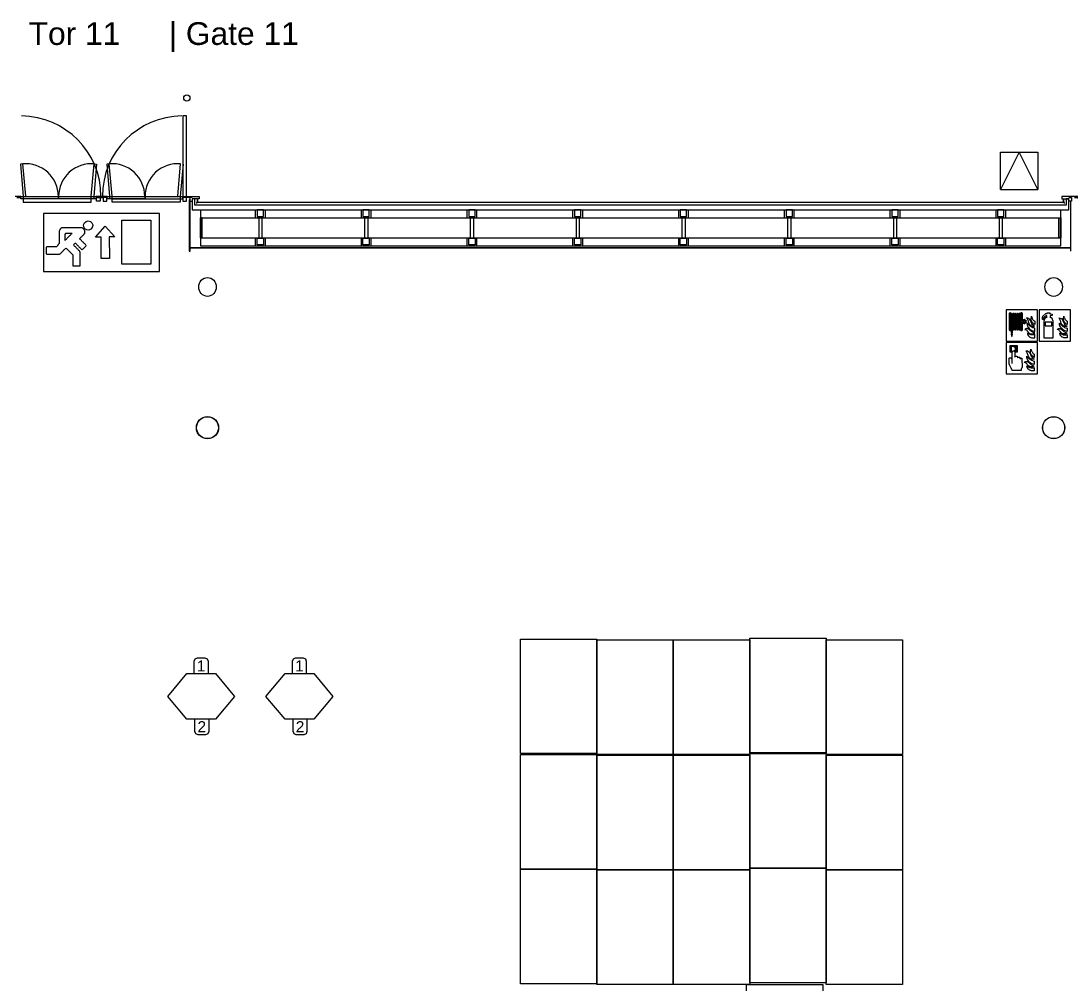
# Model space of a CAD drawing. Header units: metres. Extents: x 19 to 194, y 62 to 154.
# Drawn here: x 138.43 to 171.93, y 115.77 to 146.53 of the extents above; entities that cross this region are included whole.
import ezdxf

# ---------------------------------------------------------------- set-up
doc = ezdxf.new("R2010")
doc.units = ezdxf.units.M
doc.header["$MEASUREMENT"] = 0
for name, color, linetype in [('[labels]', 7, 'Continuous'), ('ALL', 7, 'Continuous'), ('Layer 15', 7, 'Continuous')]:
    doc.layers.add(name, color=color, linetype=linetype)
doc.styles.add('Arial', font='Arial.ttf')

msp = doc.modelspace()

# ---------------------------------------------------------------- linework, layer by layer
at = {"layer": 'ALL', "color": 18, "lineweight": 25, "true_color": 0x000000}
for points in [[(143.7101, 140.93), (143.7101, 143.4968), (143.5901, 143.4968), (143.5901, 140.93)], [(169.6751, 141.1454), (170.8751, 141.1454), (170.2751, 142.3454), (169.6751, 141.1454), (169.6751, 142.3454), (170.8751, 142.3454), (170.8751, 141.1454)], [(138.5743, 140.9371), (138.4842, 141.9678), (138.4044, 141.9609), (138.4946, 140.9301), (138.4946, 140.7501), (140.6679, 140.7501), (140.6679, 140.9301)], [(140.6683, 140.937), (140.7591, 141.9677), (140.8382, 141.9608), (140.748, 140.93), (140.748, 140.85)], [(141.3319, 140.937), (141.2411, 141.9677), (141.162, 141.9608), (141.2522, 140.93), (141.2522, 140.85)], [(143.5957, 141.9609), (143.5055, 140.9301), (143.5055, 140.7501), (141.3322, 140.7501), (141.3322, 140.9301)], [(143.4258, 140.937), (143.516, 141.9677)], [(138.2901, 140.9001), (138.4151, 140.9001), (138.4151, 140.9301), (139.6164, 140.9301), (139.6163, 140.8501), (139.6263, 140.8501), (139.6264, 140.9301), (139.6164, 140.9301), (139.6163, 140.8501), (138.4151, 140.8501), (138.4151, 140.9301), (137.8901, 140.9301), (137.8901, 140.8501), (138.1101, 140.8501)], [(140.8273, 140.8501), (138.4947, 140.8501)], [(141.1728, 140.93), (142.3738, 140.93), (142.3738, 140.85), (141.1728, 140.85), (141.1728, 140.93), (140.8273, 140.93), (140.8273, 140.85), (139.6263, 140.85), (139.6263, 140.93), (140.8273, 140.93)], [(140.9526, 140.8931), (141.0476, 140.8931)], [(141.3322, 140.85), (143.5851, 140.85)], [(142.3738, 140.93), (143.585, 140.93)], [(142.3838, 140.93), (142.3838, 140.85)], [(142.3838, 140.85), (143.585, 140.85)], [(143.5851, 140.93), (144.1101, 140.93)], [(143.5851, 140.85), (143.5851, 140.93)], [(143.5901, 140.9), (143.5901, 140.78), (143.7101, 140.78), (143.7101, 140.9), (143.5851, 140.9)], [(143.8101, 140.893), (143.7101, 140.893)], [(143.8901, 140.9), (143.8101, 140.9), (143.8101, 140.78), (143.8901, 140.78)], [(144.1101, 140.85), (143.8901, 140.85)], [(171.7201, 140.705), (171.7201, 140.73), (144.0301, 140.7301), (144.0301, 140.7051)], [(144.1101, 140.93), (144.1101, 140.85)], [(172.0401, 140.9), (172.1651, 140.9), (172.1651, 140.93), (173.3664, 140.93), (173.3663, 140.85), (173.3763, 140.85), (173.3764, 140.93), (173.3664, 140.93), (173.3663, 140.85), (172.1651, 140.85), (172.1651, 140.93), (171.6401, 140.93), (171.6401, 140.85), (171.8601, 140.85)], [(171.8601, 140.9), (171.9401, 140.9), (171.9401, 140.78), (171.8601, 140.78)], [(171.9251, 139.18), (171.9251, 140.7701)], [(144.1501, 140.5001), (144.1501, 140.2501), (171.6001, 140.25), (171.6001, 140.5)], [(145.9126, 140.2501), (145.9126, 140.5001)], [(146.2126, 140.5001), (146.2126, 140.2501)], [(149.2876, 140.2501), (149.2876, 140.5001)], [(149.5876, 140.5001), (149.5876, 140.2501)], [(152.6626, 140.2501), (152.6626, 140.5001)], [(152.9626, 140.5001), (152.9626, 140.2501)], [(156.0376, 140.2501), (156.0376, 140.5001)], [(156.3376, 140.5001), (156.3376, 140.2501)], [(159.4126, 140.2501), (159.4126, 140.5001)], [(159.7126, 140.5001), (159.7126, 140.2501)], [(162.7876, 140.2501), (162.7876, 140.5001)], [(163.0876, 140.5001), (163.0876, 140.2501)], [(166.1626, 140.2501), (166.1626, 140.5001)], [(166.4626, 140.5001), (166.4626, 140.2501)], [(169.5376, 140.2501), (169.5376, 140.5001)], [(169.8376, 140.5001), (169.8376, 140.2501)], [(146.0126, 140.2851), (146.0126, 139.6001)], [(146.1126, 140.2851), (146.1126, 139.6001)], [(149.3876, 140.2851), (149.3876, 139.6001)], [(149.4876, 140.2851), (149.4876, 139.6001)], [(152.7626, 140.2851), (152.7626, 139.6001)], [(152.8626, 140.2851), (152.8626, 139.6001)], [(156.1376, 140.2851), (156.1376, 139.6001)], [(156.2376, 140.2851), (156.2376, 139.6001)], [(159.5126, 140.2851), (159.5126, 139.6001)], [(159.6126, 140.2851), (159.6126, 139.6001)], [(162.8876, 140.2851), (162.8876, 139.6001)], [(162.9876, 140.2851), (162.9876, 139.6001)], [(166.2626, 140.2851), (166.2626, 139.6001)], [(166.3626, 140.2851), (166.3626, 139.6001)], [(169.6376, 140.2851), (169.6376, 139.6001)], [(169.7376, 140.2851), (169.7376, 139.6001)], [(145.9126, 139.3501), (145.9126, 139.6001)], [(146.2126, 139.6001), (146.2126, 139.3501)], [(149.2876, 139.3501), (149.2876, 139.6001)], [(149.5876, 139.6001), (149.5876, 139.3501)], [(152.6626, 139.3501), (152.6626, 139.6001)], [(152.9626, 139.6001), (152.9626, 139.3501)], [(156.0376, 139.3501), (156.0376, 139.6001)], [(156.3376, 139.6001), (156.3376, 139.3501)], [(159.4126, 139.3501), (159.4126, 139.6001)], [(159.7126, 139.6001), (159.7126, 139.3501)], [(162.7876, 139.3501), (162.7876, 139.6001)], [(163.0876, 139.6001), (163.0876, 139.3501)], [(166.1626, 139.3501), (166.1626, 139.6001)], [(166.4626, 139.6001), (166.4626, 139.3501)], [(169.5376, 139.3501), (169.5376, 139.6001)], [(169.8376, 139.6001), (169.8376, 139.3501)], [(171.9251, 139.2801), (143.8251, 139.2802), (143.8251, 139.3002), (171.9251, 139.3001)]]:
    msp.add_lwpolyline(points, dxfattribs=at)
for points in [[(140.9526, 140.9), (140.9526, 140.78), (140.8326, 140.78), (140.8326, 140.9)], [(141.0476, 140.9), (141.0476, 140.78), (141.1676, 140.78), (141.1676, 140.9)], [(143.8021, 140.7701), (143.8021, 140.8201), (143.7951, 140.8201), (143.7951, 140.7701)], [(143.8251, 139.1801), (143.8251, 140.7701), (143.7951, 140.7701), (143.7951, 139.1801)], [(143.8901, 140.8501), (143.8901, 140.5002), (171.8601, 140.5), (171.8601, 140.8501), (171.7801, 140.8501), (171.7801, 140.645), (143.9701, 140.645), (143.9701, 140.8501)], [(144.0551, 140.8451), (144.0551, 140.7351), (144.0601, 140.7351), (144.0601, 140.8451)], [(171.6951, 140.8451), (171.6951, 140.7351), (171.6901, 140.7351), (171.6901, 140.8451)], [(145.9626, 140.5001), (145.9626, 140.2851), (146.1626, 140.2851), (146.1626, 140.5001)], [(149.3376, 140.5001), (149.3376, 140.2851), (149.5376, 140.2851), (149.5376, 140.5001)], [(152.7126, 140.5001), (152.7126, 140.2851), (152.9126, 140.2851), (152.9126, 140.5001)], [(156.0876, 140.5001), (156.0876, 140.2851), (156.2876, 140.2851), (156.2876, 140.5001)], [(159.4626, 140.5001), (159.4626, 140.2851), (159.6626, 140.2851), (159.6626, 140.5001)], [(162.8376, 140.5001), (162.8376, 140.2851), (163.0376, 140.2851), (163.0376, 140.5001)], [(166.2126, 140.5001), (166.2126, 140.2851), (166.4126, 140.2851), (166.4126, 140.5001)], [(169.5876, 140.5001), (169.5876, 140.2851), (169.7876, 140.2851), (169.7876, 140.5001)], [(144.1551, 139.6051), (144.1551, 140.2451), (144.1501, 140.2451), (144.1501, 139.6051)], [(144.2051, 139.6051), (144.2051, 140.2451), (144.1551, 140.2451), (144.1551, 139.6051)], [(171.5451, 139.6051), (171.5451, 140.2451), (171.5951, 140.2451), (171.5951, 139.6051)], [(171.5951, 139.6051), (171.5951, 140.2451), (171.6001, 140.2451), (171.6001, 139.6051)], [(144.1501, 139.3501), (171.6001, 139.35), (171.6001, 139.6), (144.1501, 139.6001)], [(146.1626, 139.6001), (146.1626, 139.3851), (145.9626, 139.3851), (145.9626, 139.6001)], [(149.5376, 139.6001), (149.5376, 139.3851), (149.3376, 139.3851), (149.3376, 139.6001)], [(152.9126, 139.6001), (152.9126, 139.3851), (152.7126, 139.3851), (152.7126, 139.6001)], [(156.2876, 139.6001), (156.2876, 139.3851), (156.0876, 139.3851), (156.0876, 139.6001)], [(159.6626, 139.6001), (159.6626, 139.3851), (159.4626, 139.3851), (159.4626, 139.6001)], [(163.0376, 139.6001), (163.0376, 139.3851), (162.8376, 139.3851), (162.8376, 139.6001)], [(166.4126, 139.6001), (166.4126, 139.3851), (166.2126, 139.3851), (166.2126, 139.6001)], [(169.7876, 139.6001), (169.7876, 139.3851), (169.5876, 139.3851), (169.5876, 139.6001)]]:
    msp.add_lwpolyline(points, close=True, dxfattribs=at)
at = {"layer": 'ALL', "color": 4, "lineweight": 25}
for points in [[(142.8459, 140.3892), (139.1429, 140.3892), (139.1429, 138.5377), (142.8459, 138.5377)], [(140.7141, 140.0013), (140.6989, 139.9365), (140.6522, 139.8819), (140.588, 139.8567), (140.5236, 139.8623), (140.4633, 139.8997), (140.4278, 139.9609), (140.4243, 140.0265), (140.4523, 140.0902), (140.5049, 140.1329), (140.5725, 140.1472), (140.6387, 140.1291), (140.6891, 140.083), (140.7131, 140.018)], [(141.638, 138.771), (141.638, 140.1697), (142.5646, 140.1697), (142.5646, 138.771)], [(140.0813, 138.7139), (140.0813, 138.7139), (140.1006, 138.7139), (140.12, 138.7139), (140.1393, 138.7139), (140.1586, 138.7139), (140.1779, 138.7139), (140.1972, 138.7139), (140.2165, 138.7139), (140.2358, 138.7139), (140.2551, 138.7139), (140.2745, 138.7139), (140.2938, 138.7139), (140.3108, 138.7185), (140.3108, 138.7567), (140.3108, 138.7948), (140.3108, 138.833), (140.3108, 138.8712), (140.3108, 138.9094), (140.3108, 138.9476), (140.3108, 138.9858), (140.3108, 139.024), (140.3108, 139.0622), (140.3108, 139.1004), (140.3108, 139.1386), (140.3064, 139.1719), (140.2884, 139.1899), (140.2704, 139.2079), (140.2524, 139.2259), (140.2344, 139.244), (140.2164, 139.262), (140.1984, 139.28), (140.1803, 139.298), (140.1623, 139.316), (140.1443, 139.334), (140.1263, 139.352), (140.1083, 139.3701), (140.0986, 139.3834), (140.1036, 139.3884), (140.1086, 139.3935), (140.1137, 139.3985), (140.1187, 139.4035), (140.1237, 139.4086), (140.1288, 139.4136), (140.1338, 139.4186), (140.1388, 139.4237), (140.1439, 139.4287), (140.1489, 139.4337), (140.1539, 139.4388), (140.1653, 139.4326), (140.1836, 139.4143), (140.2019, 139.396), (140.2202, 139.3778), (140.2385, 139.3595), (140.2568, 139.3412), (140.275, 139.3229), (140.2933, 139.3046), (140.3116, 139.2863), (140.3299, 139.268), (140.3482, 139.2497), (140.3665, 139.2315), (140.3807, 139.2311), (140.3923, 139.2427), (140.4039, 139.2543), (140.4155, 139.2659), (140.4271, 139.2775), (140.4387, 139.289), (140.4503, 139.3006), (140.4619, 139.3122), (140.4735, 139.3238), (140.4851, 139.3354), (140.4967, 139.347), (140.5082, 139.3586), (140.4983, 139.375), (140.48, 139.3933), (140.4618, 139.4116), (140.4435, 139.4299), (140.4252, 139.4482), (140.4069, 139.4664), (140.3886, 139.4847), (140.3703, 139.503), (140.352, 139.5213), (140.3337, 139.5396), (140.3155, 139.5579), (140.2972, 139.5762), (140.3041, 139.5889), (140.3159, 139.6007), (140.3276, 139.6124), (140.3393, 139.6242), (140.3511, 139.6359), (140.3628, 139.6477), (140.3746, 139.6594), (140.3863, 139.6712), (140.3981, 139.6829), (140.4098, 139.6946), (140.4216, 139.7064), (140.4333, 139.7181), (140.4396, 139.7255), (140.4453, 139.7334), (140.4504, 139.7418), (140.4549, 139.7509), (140.4587, 139.7604), (140.4616, 139.7704), (140.4637, 139.7806), (140.4649, 139.791), (140.4652, 139.8016), (140.4646, 139.812), (140.4631, 139.8223), (140.4607, 139.8324), (140.4575, 139.842), (140.4536, 139.8512), (140.4491, 139.8599), (140.444, 139.8679), (140.4378, 139.8765), (140.4305, 139.8853), (140.4224, 139.8936), (140.4136, 139.9012), (140.404, 139.9081), (140.3939, 139.9142), (140.3833, 139.9194), (140.3724, 139.9237), (140.3612, 139.927), (140.3499, 139.9293), (140.3386, 139.9306), (140.2983, 139.9308), (140.2499, 139.9308), (140.2015, 139.9308), (140.1532, 139.9308), (140.1048, 139.9308), (140.0564, 139.9308), (140.0081, 139.9308), (139.9597, 139.9308), (139.9113, 139.9308), (139.8629, 139.9308), (139.8146, 139.9308), (139.7662, 139.9308), (139.7538, 139.9305), (139.7452, 139.9295), (139.7365, 139.9278), (139.7279, 139.9253), (139.7196, 139.922), (139.7115, 139.9181), (139.7038, 139.9135), (139.6966, 139.9082), (139.6899, 139.9025), (139.6838, 139.8962), (139.6783, 139.8896), (139.6701, 139.8779), (139.6625, 139.8649), (139.656, 139.8512), (139.6508, 139.8371), (139.6468, 139.822), (139.6468, 139.7897), (139.6468, 139.7574), (139.6468, 139.7251), (139.6468, 139.6928), (139.6468, 139.6605), (139.6468, 139.6282), (139.6468, 139.5959), (139.6468, 139.5636), (139.6468, 139.5313), (139.6468, 139.499), (139.6468, 139.4667), (139.6456, 139.438), (139.638, 139.4278), (139.6303, 139.4176), (139.6227, 139.4074), (139.6151, 139.3972), (139.6074, 139.387), (139.5998, 139.3768), (139.5921, 139.3666), (139.5845, 139.3565), (139.5769, 139.3463), (139.5692, 139.3361), (139.5616, 139.3259), (139.5484, 139.3186), (139.5212, 139.3186), (139.4939, 139.3186), (139.4666, 139.3186), (139.4394, 139.3186), (139.4121, 139.3186), (139.3848, 139.3186), (139.3575, 139.3186), (139.3303, 139.3186), (139.303, 139.3186), (139.2757, 139.3186), (139.2485, 139.3186), (139.2321, 139.3108), (139.2321, 139.2915), (139.2321, 139.2722), (139.2321, 139.2529), (139.2321, 139.2336), (139.2321, 139.2143), (139.2321, 139.195), (139.2321, 139.1756), (139.2321, 139.1563), (139.2321, 139.137), (139.2321, 139.1177), (139.2321, 139.0984), (139.2511, 139.0891), (139.2876, 139.0891), (139.3242, 139.0891), (139.3607, 139.0891), (139.3972, 139.0891), (139.4337, 139.0891), (139.4703, 139.0891), (139.5068, 139.0891), (139.5433, 139.0891), (139.5798, 139.0891), (139.6164, 139.0891), (139.6529, 139.0891), (139.6765, 139.0996), (139.6929, 139.1159), (139.7092, 139.1323), (139.7256, 139.1486), (139.7419, 139.165), (139.7583, 139.1814), (139.7746, 139.1977), (139.791, 139.2141), (139.8073, 139.2304), (139.8237, 139.2468), (139.84, 139.2631), (139.8564, 139.2795), (139.8744, 139.2693), (139.893, 139.2506), (139.9117, 139.232), (139.9303, 139.2134), (139.9489, 139.1948), (139.9675, 139.1762), (139.9861, 139.1576), (140.0047, 139.139), (140.0233, 139.1204), (140.0419, 139.1018), (140.0605, 139.0832), (140.0791, 139.0646), (140.0813, 139.0366), (140.0813, 139.0072), (140.0813, 138.9779), (140.0813, 138.9486), (140.0813, 138.9192), (140.0813, 138.8899), (140.0813, 138.8606), (140.0813, 138.8312), (140.0813, 138.8019), (140.0813, 138.7726), (140.0813, 138.7432)], [(139.8273, 139.7134), (139.8273, 139.7134), (139.8273, 139.6982), (139.8273, 139.683), (139.8273, 139.6678), (139.8273, 139.6527), (139.8273, 139.6375), (139.8273, 139.6223), (139.8273, 139.6071), (139.8273, 139.5919), (139.8273, 139.5767), (139.8273, 139.5615), (139.8273, 139.5463), (139.8273, 139.5311), (139.8369, 139.5337), (139.8551, 139.5518), (139.8733, 139.57), (139.8914, 139.5881), (139.9096, 139.6063), (139.9277, 139.6244), (139.9459, 139.6426), (139.964, 139.6608), (139.9822, 139.6789), (140.0004, 139.6971), (140.0185, 139.7152), (140.0367, 139.7334), (140.0527, 139.7504), (140.0372, 139.7504), (140.0217, 139.7504), (140.0062, 139.7504), (139.9907, 139.7504), (139.9752, 139.7504), (139.9597, 139.7504), (139.9441, 139.7504), (139.9286, 139.7504), (139.9131, 139.7504), (139.8976, 139.7504), (139.8821, 139.7504), (139.8666, 139.7504), (139.8592, 139.7504), (139.8574, 139.7502), (139.8556, 139.7499), (139.8538, 139.7495), (139.852, 139.7489), (139.8503, 139.7481), (139.8486, 139.7472), (139.847, 139.7462), (139.8455, 139.7451), (139.8442, 139.7438), (139.8429, 139.7425), (139.8417, 139.741), (139.8373, 139.7345), (139.8334, 139.7278), (139.83, 139.7207)], [(140.9798, 138.9466), (140.9783, 139.6275), (140.8055, 139.6273), (141.1103, 139.9784), (141.4159, 139.6389), (141.2431, 139.6387), (141.2438, 138.9474)]]:
    msp.add_lwpolyline(points, close=True, dxfattribs=at)
at = {"layer": 'ALL', "color": 1, "lineweight": 25}
for points in [[(169.865, 136.3156), (170.865, 136.3156), (170.865, 137.3156), (169.865, 137.3156)], [(169.9987, 137.2159), (169.975, 137.2159), (169.9512, 137.1935), (169.9512, 136.6681), (169.975, 136.6498), (169.9987, 136.6498)], [(170.0638, 137.1756), (170.0638, 137.1764), (170.0637, 137.1772), (170.0635, 137.178), (170.0633, 137.1788), (170.0631, 137.1796), (170.0628, 137.1803), (170.0624, 137.1811), (170.062, 137.1818), (170.0616, 137.1826), (170.061, 137.1833), (170.0605, 137.184), (170.0599, 137.1847), (170.0592, 137.1853), (170.0585, 137.1859), (170.0578, 137.1865), (170.057, 137.1871), (170.0561, 137.1877), (170.0553, 137.1882), (170.0544, 137.1887), (170.0534, 137.1892), (170.0525, 137.1896), (170.0515, 137.19), (170.0505, 137.1903), (170.0494, 137.1907), (170.0483, 137.1909), (170.0473, 137.1912), (170.0462, 137.1914), (170.045, 137.1916), (170.0439, 137.1917), (170.0428, 137.1918), (170.0416, 137.1919), (170.0405, 137.1919), (170.0394, 137.1919), (170.0382, 137.1918), (170.0371, 137.1917), (170.036, 137.1916), (170.0348, 137.1914), (170.0337, 137.1912), (170.0326, 137.1909), (170.0316, 137.1907), (170.0305, 137.1903), (170.0295, 137.19), (170.0285, 137.1896), (170.0276, 137.1892), (170.0266, 137.1887), (170.0257, 137.1882), (170.0249, 137.1877), (170.024, 137.1871), (170.0232, 137.1865), (170.0225, 137.1859), (170.0218, 137.1853), (170.0211, 137.1847), (170.0205, 137.184), (170.02, 137.1833), (170.0194, 137.1826), (170.019, 137.1818), (170.0186, 137.1811), (170.0182, 137.1803), (170.0179, 137.1796), (170.0176, 137.1788), (170.0175, 137.178), (170.0173, 137.1772), (170.0172, 137.1764), (170.0172, 137.1756), (170.0172, 136.5632), (170.0638, 136.5632)], [(170.1269, 137.1756), (170.1269, 137.1764), (170.1268, 137.1772), (170.1266, 137.178), (170.1264, 137.1788), (170.1262, 137.1796), (170.1259, 137.1803), (170.1255, 137.1811), (170.1251, 137.1818), (170.1247, 137.1826), (170.1241, 137.1833), (170.1236, 137.184), (170.123, 137.1847), (170.1223, 137.1853), (170.1216, 137.1859), (170.1209, 137.1865), (170.1201, 137.1871), (170.1192, 137.1877), (170.1184, 137.1882), (170.1175, 137.1887), (170.1165, 137.1892), (170.1156, 137.1896), (170.1146, 137.19), (170.1136, 137.1903), (170.1125, 137.1907), (170.1114, 137.1909), (170.1104, 137.1912), (170.1093, 137.1914), (170.1081, 137.1916), (170.107, 137.1917), (170.1059, 137.1918), (170.1047, 137.1919), (170.1036, 137.1919), (170.1025, 137.1919), (170.1013, 137.1918), (170.1002, 137.1917), (170.0991, 137.1916), (170.0979, 137.1914), (170.0968, 137.1912), (170.0957, 137.1909), (170.0947, 137.1907), (170.0936, 137.1903), (170.0926, 137.19), (170.0916, 137.1896), (170.0907, 137.1892), (170.0897, 137.1887), (170.0888, 137.1882), (170.088, 137.1877), (170.0871, 137.1871), (170.0863, 137.1865), (170.0856, 137.1859), (170.0849, 137.1853), (170.0842, 137.1847), (170.0836, 137.184), (170.0831, 137.1833), (170.0825, 137.1826), (170.0821, 137.1818), (170.0817, 137.1811), (170.0813, 137.1803), (170.081, 137.1796), (170.0807, 137.1788), (170.0806, 137.178), (170.0804, 137.1772), (170.0803, 137.1764), (170.0803, 137.1756), (170.0803, 136.6899), (170.0803, 136.6891), (170.0804, 136.6883), (170.0806, 136.6875), (170.0807, 136.6867), (170.081, 136.6859), (170.0813, 136.6851), (170.0817, 136.6844), (170.0821, 136.6836), (170.0825, 136.6829), (170.0831, 136.6822), (170.0836, 136.6815), (170.0842, 136.6808), (170.0849, 136.6802), (170.0856, 136.6795), (170.0863, 136.6789), (170.0871, 136.6783), (170.088, 136.6778), (170.0888, 136.6773), (170.0897, 136.6768), (170.0907, 136.6763), (170.0916, 136.6759), (170.0926, 136.6755), (170.0936, 136.6751), (170.0947, 136.6748), (170.0957, 136.6745), (170.0968, 136.6743), (170.0979, 136.6741), (170.0991, 136.6739), (170.1002, 136.6737), (170.1013, 136.6736), (170.1025, 136.6736), (170.1036, 136.6736), (170.1047, 136.6736), (170.1059, 136.6736), (170.107, 136.6737), (170.1081, 136.6739), (170.1093, 136.6741), (170.1104, 136.6743), (170.1114, 136.6745), (170.1125, 136.6748), (170.1136, 136.6751), (170.1146, 136.6755), (170.1156, 136.6759), (170.1165, 136.6763), (170.1175, 136.6768), (170.1184, 136.6773), (170.1192, 136.6778), (170.1201, 136.6783), (170.1209, 136.6789), (170.1216, 136.6795), (170.1223, 136.6802), (170.123, 136.6808), (170.1236, 136.6815), (170.1241, 136.6822), (170.1247, 136.6829), (170.1251, 136.6836), (170.1255, 136.6844), (170.1259, 136.6851), (170.1262, 136.6859), (170.1264, 136.6867), (170.1266, 136.6875), (170.1268, 136.6883), (170.1269, 136.6891), (170.1269, 136.6899)], [(170.1912, 137.1756), (170.1912, 137.1764), (170.1911, 137.1772), (170.1909, 137.178), (170.1907, 137.1788), (170.1905, 137.1796), (170.1902, 137.1803), (170.1898, 137.1811), (170.1894, 137.1818), (170.189, 137.1826), (170.1884, 137.1833), (170.1879, 137.184), (170.1873, 137.1847), (170.1866, 137.1853), (170.1859, 137.1859), (170.1852, 137.1865), (170.1844, 137.1871), (170.1835, 137.1877), (170.1827, 137.1882), (170.1818, 137.1887), (170.1808, 137.1892), (170.1799, 137.1896), (170.1789, 137.19), (170.1779, 137.1903), (170.1768, 137.1907), (170.1757, 137.1909), (170.1747, 137.1912), (170.1736, 137.1914), (170.1724, 137.1916), (170.1713, 137.1917), (170.1702, 137.1918), (170.169, 137.1919), (170.1679, 137.1919), (170.1668, 137.1919), (170.1656, 137.1918), (170.1645, 137.1917), (170.1634, 137.1916), (170.1622, 137.1914), (170.1611, 137.1912), (170.16, 137.1909), (170.159, 137.1907), (170.1579, 137.1903), (170.1569, 137.19), (170.1559, 137.1896), (170.155, 137.1892), (170.154, 137.1887), (170.1531, 137.1882), (170.1523, 137.1877), (170.1514, 137.1871), (170.1506, 137.1865), (170.1499, 137.1859), (170.1492, 137.1853), (170.1485, 137.1847), (170.1479, 137.184), (170.1474, 137.1833), (170.1468, 137.1826), (170.1464, 137.1818), (170.146, 137.1811), (170.1456, 137.1803), (170.1453, 137.1796), (170.145, 137.1788), (170.1449, 137.178), (170.1447, 137.1772), (170.1446, 137.1764), (170.1446, 137.1756), (170.1446, 136.6899), (170.1446, 136.6891), (170.1447, 136.6883), (170.1449, 136.6875), (170.145, 136.6867), (170.1453, 136.6859), (170.1456, 136.6851), (170.146, 136.6844), (170.1464, 136.6836), (170.1468, 136.6829), (170.1474, 136.6822), (170.1479, 136.6815), (170.1485, 136.6808), (170.1492, 136.6802), (170.1499, 136.6795), (170.1506, 136.6789), (170.1514, 136.6783), (170.1523, 136.6778), (170.1531, 136.6773), (170.154, 136.6768), (170.155, 136.6763), (170.1559, 136.6759), (170.1569, 136.6755), (170.1579, 136.6751), (170.159, 136.6748), (170.16, 136.6745), (170.1611, 136.6743), (170.1622, 136.6741), (170.1634, 136.6739), (170.1645, 136.6737), (170.1656, 136.6736), (170.1668, 136.6736), (170.1679, 136.6736), (170.169, 136.6736), (170.1702, 136.6736), (170.1713, 136.6737), (170.1724, 136.6739), (170.1736, 136.6741), (170.1747, 136.6743), (170.1757, 136.6745), (170.1768, 136.6748), (170.1779, 136.6751), (170.1789, 136.6755), (170.1799, 136.6759), (170.1808, 136.6763), (170.1818, 136.6768), (170.1827, 136.6773), (170.1835, 136.6778), (170.1844, 136.6783), (170.1852, 136.6789), (170.1859, 136.6795), (170.1866, 136.6802), (170.1873, 136.6808), (170.1879, 136.6815), (170.1884, 136.6822), (170.189, 136.6829), (170.1894, 136.6836), (170.1898, 136.6844), (170.1902, 136.6851), (170.1905, 136.6859), (170.1907, 136.6867), (170.1909, 136.6875), (170.1911, 136.6883), (170.1912, 136.6891), (170.1912, 136.6899)], [(170.2556, 137.1756), (170.2556, 137.1764), (170.2555, 137.1772), (170.2553, 137.178), (170.2551, 137.1788), (170.2549, 137.1796), (170.2546, 137.1803), (170.2542, 137.1811), (170.2538, 137.1818), (170.2534, 137.1826), (170.2528, 137.1833), (170.2523, 137.184), (170.2517, 137.1847), (170.251, 137.1853), (170.2503, 137.1859), (170.2496, 137.1865), (170.2488, 137.1871), (170.2479, 137.1877), (170.2471, 137.1882), (170.2462, 137.1887), (170.2452, 137.1892), (170.2443, 137.1896), (170.2433, 137.19), (170.2423, 137.1903), (170.2412, 137.1907), (170.2401, 137.1909), (170.2391, 137.1912), (170.238, 137.1914), (170.2368, 137.1916), (170.2357, 137.1917), (170.2346, 137.1918), (170.2334, 137.1919), (170.2323, 137.1919), (170.2312, 137.1919), (170.23, 137.1918), (170.2289, 137.1917), (170.2278, 137.1916), (170.2266, 137.1914), (170.2255, 137.1912), (170.2244, 137.1909), (170.2234, 137.1907), (170.2223, 137.1903), (170.2213, 137.19), (170.2203, 137.1896), (170.2194, 137.1892), (170.2184, 137.1887), (170.2175, 137.1882), (170.2167, 137.1877), (170.2158, 137.1871), (170.215, 137.1865), (170.2143, 137.1859), (170.2136, 137.1853), (170.2129, 137.1847), (170.2123, 137.184), (170.2118, 137.1833), (170.2112, 137.1826), (170.2108, 137.1818), (170.2104, 137.1811), (170.21, 137.1803), (170.2097, 137.1796), (170.2094, 137.1788), (170.2093, 137.178), (170.2091, 137.1772), (170.209, 137.1764), (170.209, 137.1756), (170.209, 136.6899), (170.209, 136.6891), (170.2091, 136.6883), (170.2093, 136.6875), (170.2094, 136.6867), (170.2097, 136.6859), (170.21, 136.6851), (170.2104, 136.6844), (170.2108, 136.6836), (170.2112, 136.6829), (170.2118, 136.6822), (170.2123, 136.6815), (170.2129, 136.6808), (170.2136, 136.6802), (170.2143, 136.6795), (170.215, 136.6789), (170.2158, 136.6783), (170.2167, 136.6778), (170.2175, 136.6773), (170.2184, 136.6768), (170.2194, 136.6763), (170.2203, 136.6759), (170.2213, 136.6755), (170.2223, 136.6751), (170.2234, 136.6748), (170.2244, 136.6745), (170.2255, 136.6743), (170.2266, 136.6741), (170.2278, 136.6739), (170.2289, 136.6737), (170.23, 136.6736), (170.2312, 136.6736), (170.2323, 136.6736), (170.2334, 136.6736), (170.2346, 136.6736), (170.2357, 136.6737), (170.2368, 136.6739), (170.238, 136.6741), (170.2391, 136.6743), (170.2401, 136.6745), (170.2412, 136.6748), (170.2423, 136.6751), (170.2433, 136.6755), (170.2443, 136.6759), (170.2452, 136.6763), (170.2462, 136.6768), (170.2471, 136.6773), (170.2479, 136.6778), (170.2488, 136.6783), (170.2496, 136.6789), (170.2503, 136.6795), (170.251, 136.6802), (170.2517, 136.6808), (170.2523, 136.6815), (170.2528, 136.6822), (170.2534, 136.6829), (170.2538, 136.6836), (170.2542, 136.6844), (170.2546, 136.6851), (170.2549, 136.6859), (170.2551, 136.6867), (170.2553, 136.6875), (170.2555, 136.6883), (170.2556, 136.6891), (170.2556, 136.6899)], [(170.3167, 137.1756), (170.3167, 137.1764), (170.3166, 137.1772), (170.3164, 137.178), (170.3162, 137.1788), (170.316, 137.1796), (170.3157, 137.1803), (170.3153, 137.1811), (170.3149, 137.1818), (170.3145, 137.1826), (170.3139, 137.1833), (170.3134, 137.184), (170.3128, 137.1847), (170.3121, 137.1853), (170.3114, 137.1859), (170.3107, 137.1865), (170.3099, 137.1871), (170.309, 137.1877), (170.3082, 137.1882), (170.3073, 137.1887), (170.3063, 137.1892), (170.3054, 137.1896), (170.3044, 137.19), (170.3034, 137.1903), (170.3023, 137.1907), (170.3012, 137.1909), (170.3002, 137.1912), (170.2991, 137.1914), (170.2979, 137.1916), (170.2968, 137.1917), (170.2957, 137.1918), (170.2945, 137.1919), (170.2934, 137.1919), (170.2923, 137.1919), (170.2911, 137.1918), (170.29, 137.1917), (170.2889, 137.1916), (170.2877, 137.1914), (170.2866, 137.1912), (170.2855, 137.1909), (170.2845, 137.1907), (170.2834, 137.1903), (170.2824, 137.19), (170.2814, 137.1896), (170.2805, 137.1892), (170.2795, 137.1887), (170.2786, 137.1882), (170.2778, 137.1877), (170.2769, 137.1871), (170.2761, 137.1865), (170.2754, 137.1859), (170.2747, 137.1853), (170.274, 137.1847), (170.2734, 137.184), (170.2729, 137.1833), (170.2723, 137.1826), (170.2719, 137.1818), (170.2715, 137.1811), (170.2711, 137.1803), (170.2708, 137.1796), (170.2705, 137.1788), (170.2704, 137.178), (170.2702, 137.1772), (170.2701, 137.1764), (170.2701, 137.1756), (170.2701, 136.6899), (170.2701, 136.6891), (170.2702, 136.6883), (170.2704, 136.6875), (170.2705, 136.6867), (170.2708, 136.6859), (170.2711, 136.6851), (170.2715, 136.6844), (170.2719, 136.6836), (170.2723, 136.6829), (170.2729, 136.6822), (170.2734, 136.6815), (170.274, 136.6808), (170.2747, 136.6802), (170.2754, 136.6795), (170.2761, 136.6789), (170.2769, 136.6783), (170.2778, 136.6778), (170.2786, 136.6773), (170.2795, 136.6768), (170.2805, 136.6763), (170.2814, 136.6759), (170.2824, 136.6755), (170.2834, 136.6751), (170.2845, 136.6748), (170.2855, 136.6745), (170.2866, 136.6743), (170.2877, 136.6741), (170.2889, 136.6739), (170.29, 136.6737), (170.2911, 136.6736), (170.2923, 136.6736), (170.2934, 136.6736), (170.2945, 136.6736), (170.2957, 136.6736), (170.2968, 136.6737), (170.2979, 136.6739), (170.2991, 136.6741), (170.3002, 136.6743), (170.3012, 136.6745), (170.3023, 136.6748), (170.3034, 136.6751), (170.3044, 136.6755), (170.3054, 136.6759), (170.3063, 136.6763), (170.3073, 136.6768), (170.3082, 136.6773), (170.309, 136.6778), (170.3099, 136.6783), (170.3107, 136.6789), (170.3114, 136.6795), (170.3121, 136.6802), (170.3128, 136.6808), (170.3134, 136.6815), (170.3139, 136.6822), (170.3145, 136.6829), (170.3149, 136.6836), (170.3153, 136.6844), (170.3157, 136.6851), (170.316, 136.6859), (170.3162, 136.6867), (170.3164, 136.6875), (170.3166, 136.6883), (170.3167, 136.6891), (170.3167, 136.6899)], [(170.6648, 136.9038), (170.6492, 136.9402), (170.6326, 136.9744), (170.6123, 137.0051), (170.5869, 137.0305), (170.5532, 137.0476), (170.5085, 137.0549), (170.5256, 137.0331), (170.5391, 137.0092), (170.55, 136.9843), (170.5583, 136.9588), (170.5667, 136.9329), (170.5744, 136.9069), (170.5843, 136.882), (170.5968, 136.8581), (170.6123, 136.8363), (170.6331, 136.8161), (170.6445, 136.8078), (170.6565, 136.8005), (170.67, 136.7937), (170.6835, 136.7885), (170.6975, 136.7849), (170.712, 136.7823), (170.726, 136.7813), (170.7406, 136.7818), (170.7546, 136.7844), (170.7681, 136.7885), (170.7312, 136.8088), (170.7032, 136.8363), (170.6819, 136.869)], [(170.7711, 136.8405), (170.753, 136.8534), (170.7353, 136.868), (170.7177, 136.8836), (170.7016, 136.9007), (170.687, 136.9189), (170.6746, 136.9381), (170.6642, 136.9588), (170.6574, 136.9806), (170.6538, 137.0035), (170.6538, 137.0274), (170.6642, 137.1037), (170.6709, 137.0866), (170.6782, 137.0689), (170.6855, 137.0507), (170.6938, 137.0331), (170.7031, 137.0154), (170.713, 136.9983), (170.7249, 136.9827), (170.7379, 136.9682), (170.7535, 136.9552), (170.7711, 136.9443)], [(171.915, 136.3156), (171.915, 137.3156), (170.915, 137.3156), (170.915, 136.3156)], [(171.8021, 136.7885), (171.7886, 136.7844), (171.7746, 136.7818), (171.76, 136.7813), (171.746, 136.7823), (171.7315, 136.7849), (171.7175, 136.7885), (171.704, 136.7937), (171.6905, 136.8005), (171.6785, 136.8078), (171.6671, 136.8161), (171.6463, 136.8363), (171.6308, 136.8581), (171.6183, 136.882), (171.6084, 136.9069), (171.6007, 136.9329), (171.5923, 136.9588), (171.584, 136.9843), (171.5731, 137.0092), (171.5596, 137.0331), (171.5425, 137.0549), (171.5872, 137.0476), (171.6209, 137.0305), (171.6463, 137.0051), (171.6666, 136.9744), (171.6832, 136.9402), (171.6988, 136.9038), (171.7159, 136.869), (171.7372, 136.8363), (171.7652, 136.8088), (171.8021, 136.7885)], [(171.8052, 136.9443), (171.8052, 136.8405), (171.7871, 136.8534), (171.7694, 136.868), (171.7518, 136.8836), (171.7357, 136.9007), (171.7211, 136.9189), (171.7087, 136.9381), (171.6983, 136.9588), (171.6915, 136.9806), (171.6879, 137.0035), (171.6879, 137.0274), (171.6983, 137.1037), (171.705, 137.0866), (171.7123, 137.0689), (171.7196, 137.0507), (171.7279, 137.0331), (171.7372, 137.0154), (171.7471, 136.9983), (171.759, 136.9827), (171.772, 136.9682), (171.7876, 136.9552), (171.8052, 136.9443)], [(170.6123, 136.6669), (170.5952, 136.6825), (170.5775, 136.6981), (170.565, 136.7033), (170.5526, 136.7069), (170.5391, 136.7095), (170.5256, 136.71), (170.5121, 136.7095), (170.4986, 136.7069), (170.4861, 136.7033), (170.4742, 136.6981), (170.4628, 136.6918), (170.4529, 136.684), (170.4757, 136.6794), (170.4965, 136.67), (170.5147, 136.6565), (170.5308, 136.6404), (170.5464, 136.6228), (170.5619, 136.6046), (170.5775, 136.5864), (170.5941, 136.5709), (170.6123, 136.5579), (170.6331, 136.549), (170.6471, 136.5459), (170.6616, 136.5433), (170.6762, 136.5423), (170.6912, 136.5423), (170.7058, 136.5433), (170.7203, 136.5464), (170.7343, 136.5506), (170.7478, 136.5563), (170.7603, 136.5641), (170.7712, 136.5734), (170.7489, 136.5781), (170.727, 136.5859), (170.7068, 136.5958), (170.6865, 136.6077), (170.6673, 136.6212), (170.6486, 136.6358), (170.6305, 136.6508)], [(170.6637, 136.7651), (170.6387, 136.7812), (170.6149, 136.7994), (170.5925, 136.8196), (170.5712, 136.8409), (170.551, 136.8632), (170.5323, 136.8871), (170.5323, 136.8352), (170.5422, 136.803), (170.5562, 136.7724), (170.5744, 136.7433), (170.5956, 136.7168), (170.62, 136.6924), (170.647, 136.6711), (170.6761, 136.6529), (170.7068, 136.6379), (170.7389, 136.627), (170.7711, 136.6202), (170.7711, 136.7277), (170.7431, 136.7324), (170.7161, 136.7407), (170.6896, 136.7516)], [(171.1085, 136.9166), (171.1085, 136.7947), (171.3123, 136.7947), (171.3123, 136.9166), (171.1085, 136.9166)], [(171.8052, 136.5734), (171.7943, 136.5641), (171.7818, 136.5563), (171.7683, 136.5506), (171.7543, 136.5464), (171.7398, 136.5433), (171.7252, 136.5423), (171.7102, 136.5423), (171.6956, 136.5433), (171.6811, 136.5459), (171.6671, 136.549), (171.6463, 136.5579), (171.6281, 136.5709), (171.6115, 136.5864), (171.5959, 136.6046), (171.5804, 136.6228), (171.5648, 136.6404), (171.5487, 136.6565), (171.5305, 136.67), (171.5097, 136.6794), (171.4869, 136.684), (171.4968, 136.6918), (171.5082, 136.6981), (171.5201, 136.7033), (171.5326, 136.7069), (171.5461, 136.7095), (171.5596, 136.71), (171.5731, 136.7095), (171.5866, 136.7069), (171.599, 136.7033), (171.6115, 136.6981), (171.6292, 136.6825), (171.6463, 136.6669), (171.6645, 136.6508), (171.6826, 136.6358), (171.7013, 136.6212), (171.7205, 136.6077), (171.7408, 136.5958), (171.761, 136.5859), (171.7829, 136.5781), (171.8052, 136.5734)], [(171.8052, 136.7277), (171.8052, 136.6202), (171.773, 136.627), (171.7409, 136.6379), (171.7102, 136.6529), (171.6811, 136.6711), (171.6541, 136.6924), (171.6297, 136.7168), (171.6085, 136.7433), (171.5903, 136.7724), (171.5763, 136.803), (171.5664, 136.8352), (171.5664, 136.8871), (171.5851, 136.8632), (171.6053, 136.8409), (171.6266, 136.8196), (171.649, 136.7994), (171.6728, 136.7812), (171.6978, 136.7651), (171.7237, 136.7516), (171.7502, 136.7407), (171.7772, 136.7324), (171.8052, 136.7277)], [(170.0638, 136.5309), (170.0172, 136.5309), (170.027, 136.4713), (170.0539, 136.4713)], [(170.7712, 136.5208), (170.7463, 136.5145), (170.7208, 136.5114), (170.6954, 136.5099), (170.6705, 136.5114), (170.6456, 136.5156), (170.6212, 136.5218), (170.5978, 136.5306), (170.576, 136.5426), (170.5552, 136.5561), (170.536, 136.5727), (170.5376, 136.5618), (170.5396, 136.5514), (170.5422, 136.54), (170.5448, 136.5291), (170.5485, 136.5182), (170.5531, 136.5073), (170.5588, 136.4969), (170.5651, 136.487), (170.5723, 136.4777), (170.5812, 136.4689), (170.5952, 136.4543), (170.6113, 136.4424), (170.6284, 136.4336), (170.6471, 136.4263), (170.6663, 136.4216), (170.6861, 136.418), (170.7068, 136.4164), (170.7281, 136.4159), (170.7499, 136.4159), (170.7712, 136.4169)], [(171.8052, 136.5208), (171.8052, 136.4169), (171.7839, 136.4159), (171.7621, 136.4159), (171.7408, 136.4164), (171.7201, 136.418), (171.7003, 136.4216), (171.6811, 136.4263), (171.6624, 136.4336), (171.6453, 136.4424), (171.6292, 136.4543), (171.6152, 136.4689), (171.6063, 136.4777), (171.5991, 136.487), (171.5928, 136.4969), (171.5871, 136.5073), (171.5825, 136.5182), (171.5788, 136.5291), (171.5762, 136.54), (171.5736, 136.5514), (171.5716, 136.5618), (171.57, 136.5727), (171.5892, 136.5561), (171.61, 136.5426), (171.6318, 136.5306), (171.6552, 136.5218), (171.6796, 136.5156), (171.7045, 136.5114), (171.7294, 136.5099), (171.7548, 136.5114), (171.7803, 136.5145), (171.8052, 136.5208)], [(169.865, 135.2656), (170.865, 135.2656), (170.865, 136.2656), (169.865, 136.2656)], [(170.0476, 135.9567), (169.9909, 135.9567), (169.9909, 136.1763), (170.2105, 136.1763), (170.2105, 135.9567), (170.1463, 135.9567), (170.1463, 135.9898), (170.1774, 135.9898), (170.1774, 136.1425), (170.024, 136.1425), (170.024, 135.9898), (170.0476, 135.9898), (170.0476, 135.9567)], [(170.7371, 135.8034), (170.7194, 135.818), (170.7018, 135.8336), (170.6857, 135.8507), (170.6711, 135.8689), (170.6587, 135.8881), (170.6483, 135.9088), (170.6415, 135.9306), (170.6379, 135.9535), (170.6379, 135.9774), (170.6483, 136.0537), (170.655, 136.0366), (170.6623, 136.0189), (170.6696, 136.0007), (170.6779, 135.9831), (170.6872, 135.9654), (170.6971, 135.9483), (170.709, 135.9327), (170.722, 135.9182), (170.7376, 135.9052), (170.7552, 135.8943), (170.7552, 135.7905), (170.7371, 135.8034)], [(169.9558, 135.7641), (169.9594, 135.7703), (169.9641, 135.775), (169.9693, 135.7786), (169.9745, 135.7802), (169.9807, 135.7817), (169.987, 135.7817), (169.9937, 135.7812), (169.9994, 135.7802), (170.0056, 135.7791), (170.0249, 135.7651), (170.0337, 135.7506), (170.0384, 135.735), (170.0394, 135.7189), (170.041, 135.6111), (170.043, 135.6082), (170.0539, 135.6082), (170.0565, 135.6111), (170.0565, 135.9617), (170.0566, 135.9638), (170.0567, 135.9659), (170.057, 135.968), (170.0573, 135.9701), (170.0577, 135.9722), (170.0583, 135.9742), (170.0589, 135.9762), (170.0596, 135.9781), (170.0604, 135.9801), (170.0613, 135.9819), (170.0623, 135.9838), (170.0633, 135.9855), (170.0645, 135.9872), (170.0657, 135.9889), (170.067, 135.9904), (170.0683, 135.9919), (170.0697, 135.9933), (170.0712, 135.9947), (170.0728, 135.9959), (170.0744, 135.9971), (170.076, 135.9982), (170.0777, 135.9991), (170.0795, 136), (170.0813, 136.0008), (170.0831, 136.0015), (170.0849, 136.0021), (170.0868, 136.0025), (170.0887, 136.0029), (170.0906, 136.0032), (170.0925, 136.0033), (170.0944, 136.0034), (170.0963, 136.0033), (170.0983, 136.0032), (170.1002, 136.0029), (170.1021, 136.0025), (170.1039, 136.0021), (170.1058, 136.0015), (170.1076, 136.0008), (170.1094, 136), (170.1111, 135.9991), (170.1128, 135.9982), (170.1145, 135.9971), (170.1161, 135.9959), (170.1176, 135.9947), (170.1191, 135.9933), (170.1205, 135.9919), (170.1219, 135.9904), (170.1232, 135.9889), (170.1244, 135.9872), (170.1255, 135.9855), (170.1266, 135.9838), (170.1276, 135.9819), (170.1285, 135.9801), (170.1293, 135.9781), (170.13, 135.9762), (170.1306, 135.9742), (170.1311, 135.9722), (170.1316, 135.9701), (170.1319, 135.968), (170.1321, 135.9659), (170.1323, 135.9638), (170.1323, 135.9617), (170.1323, 135.9614), (170.1323, 135.7975), (170.1406, 135.8134), (170.1458, 135.8181), (170.1515, 135.8222), (170.164, 135.8295), (170.1708, 135.8321), (170.1775, 135.8337), (170.1843, 135.8347), (170.1915, 135.8347), (170.1983, 135.8331), (170.204, 135.8305), (170.2087, 135.8269), (170.2123, 135.8227), (170.2159, 135.8181), (170.219, 135.8129), (170.2211, 135.8077), (170.2227, 135.8025), (170.2242, 135.7968), (170.2253, 135.7906), (170.2243, 135.7779), (170.231, 135.789), (170.2367, 135.7926), (170.2429, 135.7963), (170.2492, 135.7989), (170.2559, 135.8009), (170.2627, 135.802), (170.2694, 135.8025), (170.2756, 135.8009), (170.2824, 135.7989), (170.2881, 135.7952), (170.2928, 135.7921), (170.2959, 135.788), (170.298, 135.7838), (170.2995, 135.7791), (170.3006, 135.7745), (170.3016, 135.7698), (170.3021, 135.7646), (170.3032, 135.7594), (170.3042, 135.7547), (170.3026, 135.7425), (170.3104, 135.7532), (170.3156, 135.7563), (170.3208, 135.7594), (170.3265, 135.7625), (170.3317, 135.7651), (170.3374, 135.7667), (170.3431, 135.7677), (170.3488, 135.7677), (170.3551, 135.7667), (170.3649, 135.7596), (170.366, 135.4711), (170.3649, 135.4687), (170.3603, 135.4583), (170.3546, 135.4486), (170.3483, 135.4406), (170.3431, 135.4362), (170.339, 135.4317), (170.3359, 135.4268), (170.3343, 135.4216), (170.3343, 135.3752), (170.0478, 135.3752), (170.0393, 135.4131), (170.0186, 135.4531), (169.9979, 135.4936), (169.987, 135.5133), (169.976, 135.5335), (169.9657, 135.5533), (169.9558, 135.5878)], [(170.4925, 136.0049), (170.5372, 135.9976), (170.5709, 135.9805), (170.5963, 135.9551), (170.6166, 135.9244), (170.6332, 135.8902), (170.6488, 135.8538), (170.6659, 135.819), (170.6872, 135.7863), (170.7152, 135.7588), (170.7521, 135.7385), (170.7386, 135.7344), (170.7246, 135.7318), (170.71, 135.7313), (170.696, 135.7323), (170.6815, 135.7349), (170.6675, 135.7385), (170.654, 135.7437), (170.6405, 135.7505), (170.6285, 135.7578), (170.6171, 135.7661), (170.5963, 135.7863), (170.5808, 135.8081), (170.5683, 135.832), (170.5584, 135.8569), (170.5507, 135.8829), (170.5423, 135.9088), (170.534, 135.9343), (170.5231, 135.9592), (170.5096, 135.9831), (170.4925, 136.0049)], [(170.7552, 135.6777), (170.7552, 135.5702), (170.723, 135.577), (170.6909, 135.5879), (170.6602, 135.6029), (170.6311, 135.6211), (170.6041, 135.6424), (170.5797, 135.6668), (170.5585, 135.6933), (170.5403, 135.7224), (170.5263, 135.753), (170.5164, 135.7852), (170.5164, 135.8371), (170.5351, 135.8132), (170.5553, 135.7909), (170.5766, 135.7696), (170.599, 135.7494), (170.6228, 135.7312), (170.6478, 135.7151), (170.6737, 135.7016), (170.7002, 135.6907), (170.7272, 135.6824), (170.7552, 135.6777)], [(170.5459, 135.5546), (170.5304, 135.5728), (170.5148, 135.5904), (170.4987, 135.6065), (170.4805, 135.62), (170.4597, 135.6294), (170.4369, 135.634), (170.4468, 135.6418), (170.4582, 135.6481), (170.4701, 135.6533), (170.4826, 135.6569), (170.4961, 135.6595), (170.5096, 135.66), (170.5231, 135.6595), (170.5366, 135.6569), (170.549, 135.6533), (170.5615, 135.6481), (170.5792, 135.6325), (170.5963, 135.6169), (170.6145, 135.6008), (170.6326, 135.5858), (170.6513, 135.5712), (170.6705, 135.5577), (170.6908, 135.5458), (170.711, 135.5359), (170.7329, 135.5281), (170.7552, 135.5234), (170.7443, 135.5141), (170.7318, 135.5063), (170.7183, 135.5006), (170.7043, 135.4964), (170.6898, 135.4933), (170.6752, 135.4923), (170.6602, 135.4923), (170.6456, 135.4933), (170.6311, 135.4959), (170.6171, 135.499), (170.5963, 135.5079), (170.5781, 135.5209), (170.5615, 135.5364), (170.5459, 135.5546)], [(170.6311, 135.3763), (170.6124, 135.3836), (170.5953, 135.3924), (170.5792, 135.4043), (170.5652, 135.4189), (170.5563, 135.4277), (170.5491, 135.437), (170.5428, 135.4469), (170.5371, 135.4573), (170.5325, 135.4682), (170.5288, 135.4791), (170.5262, 135.49), (170.5236, 135.5014), (170.5216, 135.5118), (170.52, 135.5227), (170.5392, 135.5061), (170.56, 135.4926), (170.5818, 135.4806), (170.6052, 135.4718), (170.6296, 135.4656), (170.6545, 135.4614), (170.6794, 135.4599), (170.7048, 135.4614), (170.7303, 135.4645), (170.7552, 135.4708), (170.7552, 135.3669), (170.7339, 135.3659), (170.7121, 135.3659), (170.6908, 135.3664), (170.6701, 135.368), (170.6503, 135.3716), (170.6311, 135.3763)]]:
    msp.add_lwpolyline(points, close=True, dxfattribs=at)
for points in [[(170.3565, 137.2159), (170.3327, 137.2159)], [(170.3327, 137.2159), (170.3327, 136.6498)], [(170.3803, 137.1935), (170.3565, 137.2159)], [(170.3803, 136.9452), (170.3803, 137.1935)], [(171.0183, 136.9983), (171.0218, 137.0621)], [(171.0219, 137.0621), (171.0339, 137.1081)], [(171.0339, 137.1082), (171.1312, 137.1899)], [(171.0564, 137.0535), (171.0519, 136.9983)], [(171.1317, 137.1222), (171.0565, 137.0535)], [(171.1312, 137.1899), (171.1723, 137.1899)], [(171.1604, 137.1222), (171.1317, 137.1222)], [(171.1604, 137.0622), (171.1604, 137.1222)], [(171.1723, 137.1899), (171.1723, 137.2195)], [(171.1723, 137.2195), (171.2515, 137.2195)], [(171.2515, 137.2195), (171.2515, 137.1849)], [(171.2515, 137.1849), (171.2894, 137.1849)], [(171.2604, 137.1222), (171.2604, 137.0622)], [(171.2894, 137.1222), (171.2604, 137.1222)], [(171.2894, 137.1849), (171.323, 137.1764)], [(171.323, 137.1322), (171.2894, 137.1222)], [(171.323, 137.1763), (171.323, 137.1322)], [(170.3914, 136.9452), (170.3803, 136.9452)], [(170.3803, 136.6681), (170.3803, 136.9244)], [(170.3803, 136.9244), (170.3914, 136.9244)], [(170.4493, 136.9452), (170.4086, 136.9452)], [(170.4086, 136.9244), (170.4493, 136.9244)], [(170.4493, 136.9859), (170.4493, 136.9452)], [(170.4493, 136.9244), (170.4493, 136.8837)], [(170.4701, 136.9452), (170.4701, 136.9859)], [(170.5108, 136.9452), (170.4701, 136.9452)], [(170.4701, 136.9244), (170.5108, 136.9244)], [(170.4701, 136.8837), (170.4701, 136.9244)], [(171.0519, 136.9983), (171.0183, 136.9983)], [(171.069, 136.4111), (171.069, 136.9651)], [(171.3518, 136.9651), (171.3518, 136.4111)], [(170.3327, 136.6498), (170.3565, 136.6498)], [(170.3565, 136.6498), (170.3803, 136.6681)], [(171.3518, 136.4111), (171.069, 136.4111)], [(170.365, 136.2656), (169.865, 136.2656), (169.865, 135.2656), (170.865, 135.2656)]]:
    msp.add_lwpolyline(points, dxfattribs=at)
at = {"layer": 'ALL', "color": 18, "lineweight": 25, "true_color": 0x000000}
for centre, radius in [((143.7164, 144.0682), 0.1), ((144.3751, 133.5501), 0.355), ((144.3751, 133.5501), 0.35), ((171.3751, 133.55), 0.355), ((171.3751, 133.55), 0.35)]:
    msp.add_circle(centre, radius, dxfattribs=at)
for centre, radius, start, end in [((138.4101, 140.9301), 2.5668, -0.00011, 89.33022), ((143.5901, 140.93), 2.5668, 90.66956, 179.99989), ((138.5749, 140.9303), 1.0414, -0.01596, 94.999), ((140.668, 140.93), 1.0417, 85.01733, 179.9992), ((141.3322, 140.93), 1.0417, 0.00059, 94.98245), ((143.4252, 140.9303), 1.0414, 85.00078, -179.98426)]:
    msp.add_arc(centre, radius, start, end, dxfattribs=at)
at = {"layer": 'ALL', "color": 1, "lineweight": 25}
for centre, radius, start, end in [((171.1726, 136.9591), 0.1037, 96.73971, 176.69013), ((171.2482, 136.9591), 0.1037, 3.30987, 83.26029), ((170.4597, 136.9348), 0.0691, 81.33912, -98.6609), ((170.4597, 136.9348), 0.0691, 81.3391, 171.33912), ((170.4597, 136.9348), 0.0691, -171.33911, -98.66089), ((170.4597, 136.9348), 0.0521, 101.50685, 168.49315), ((170.4597, 136.9348), 0.0521, -168.49315, -101.50685), ((170.4597, 136.9348), 0.0521, 11.50685, 78.49315), ((170.4597, 136.9348), 0.0521, -78.49315, -11.50685), ((170.1007, 136.0664), 0.061, -90, 90), ((170.1007, 136.0664), 0.061, -90, 90)]:
    msp.add_arc(centre, radius, start, end, dxfattribs=at)
at = {"layer": 'ALL', "color": 18, "lineweight": 25, "true_color": 0x000000}
for centre in [(144.3751, 138.0397), (171.3751, 138.0397)]:
    msp.add_ellipse(centre, major_axis=(0, -0.2999), ratio=0.9320553, dxfattribs=at)
at = {"layer": 'Layer 15', "color": 18, "lineweight": 25, "true_color": 0x000000}
for points in [[(154.3624, 126.8065), (156.8008, 126.8065), (156.8008, 123.1489), (154.3624, 123.1489)], [(156.8008, 126.7786), (159.2392, 126.7786), (159.2392, 123.121), (156.8008, 123.121)], [(159.2392, 126.7786), (161.6776, 126.7786), (161.6776, 123.121), (159.2392, 123.121)], [(161.6776, 126.8352), (164.116, 126.8352), (164.116, 123.1776), (161.6776, 123.1776)], [(164.116, 126.7786), (166.5544, 126.7786), (166.5544, 123.121), (164.116, 123.121)], [(144.4061, 126.0901), (144.3764, 126.162), (144.3046, 126.1917), (144.0442, 126.1917), (143.9723, 126.162), (143.9426, 126.0901), (143.9426, 125.704), (144.4061, 125.704)], [(147.5397, 126.0901), (147.51, 126.162), (147.4382, 126.1917), (147.1778, 126.1917), (147.1059, 126.162), (147.0762, 126.0901), (147.0762, 125.704), (147.5397, 125.704)], [(143.7172, 125.7041), (144.6316, 125.7041), (145.2412, 124.9778), (144.6316, 124.2514), (143.7172, 124.2514), (143.1076, 124.9778), (143.7172, 125.7041)], [(146.8508, 125.7041), (147.7652, 125.7041), (148.3748, 124.9778), (147.7652, 124.2514), (146.8508, 124.2514), (146.2412, 124.9778), (146.8508, 125.7041)], [(143.9627, 123.8666), (143.9924, 123.7947), (144.0642, 123.765), (144.3246, 123.765), (144.3965, 123.7947), (144.4262, 123.8666), (144.4262, 124.2527), (143.9627, 124.2527)], [(147.0963, 123.8666), (147.126, 123.7947), (147.1978, 123.765), (147.4582, 123.765), (147.5301, 123.7947), (147.5598, 123.8666), (147.5598, 124.2527), (147.0963, 124.2527)], [(154.3624, 123.1245), (156.8008, 123.1245), (156.8008, 119.4669), (154.3624, 119.4669)], [(156.8008, 123.0966), (159.2392, 123.0966), (159.2392, 119.439), (156.8008, 119.439)], [(159.2392, 123.0966), (161.6776, 123.0966), (161.6776, 119.439), (159.2392, 119.439)], [(161.6776, 123.1532), (164.116, 123.1532), (164.116, 119.4956), (161.6776, 119.4956)], [(164.116, 123.0966), (166.5544, 123.0966), (166.5544, 119.439), (164.116, 119.439)], [(154.3624, 119.4669), (156.8008, 119.4669), (156.8008, 115.8093), (154.3624, 115.8093)], [(156.8008, 119.439), (159.2392, 119.439), (159.2392, 115.7814), (156.8008, 115.7814)], [(159.2392, 119.439), (161.6776, 119.439), (161.6776, 115.7814), (159.2392, 115.7814)], [(161.6776, 119.4956), (164.116, 119.4956), (164.116, 115.838), (161.6776, 115.838)], [(164.116, 119.439), (166.5544, 119.439), (166.5544, 115.7814), (164.116, 115.7814)], [(161.5739, 115.7814), (164.0123, 115.7814), (164.0123, 112.1238), (161.5739, 112.1238)]]:
    msp.add_lwpolyline(points, close=True, dxfattribs=at)

# ---------------------------------------------------------------- texts
at = {"layer": '[labels]', "color": 18, "true_color": 0x000000, "char_height": 0.3536, "width": 0.4635, "attachment_point": 5, "line_spacing_factor": 0.85, "style": 'Arial'}
for s, insert in [('1', (144.1744, 125.9479)), ('1', (147.308, 125.9479)), ('2', (144.1944, 124.0088)), ('2', (147.328, 124.0088))]:
    msp.add_mtext(s, dxfattribs=dict(at, insert=insert))
at = {"layer": 'ALL', "color": 18, "true_color": 0x000000, "style": 'Arial'}
for s, p in [('Tor 11', (138.6693, 145.763)), ('| Gate 11', (143.1402, 145.763))]:
    msp.add_text(s, height=0.725, dxfattribs=at).set_placement(p)

doc.saveas('drawing.dxf')
